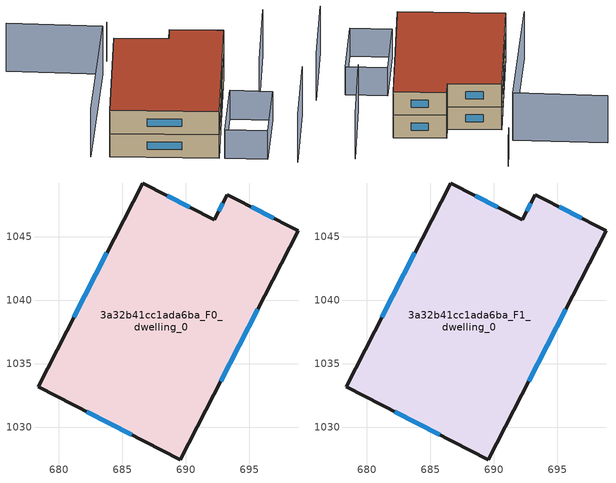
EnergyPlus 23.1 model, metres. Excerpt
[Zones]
3a32b41cc1ada6ba_F0_dwelling_0
 floor ground (EU_floor_Construction): 698.83,1045.45 689.57,1027.43 678.36,1033.19 686.59,1049.21 692.23,1046.31 693.26,1048.31 z0
 wall outside (EU_wall_Construction): 692.23,1046.31 686.59,1049.21 678.36,1033.19 689.57,1027.43 698.83,1045.45 693.26,1048.31 692.23,1046.31 z0:3
 window (EU_Window_Construction): 690.3,1047.3 688.52,1048.22 / 692.9,1047.63 692.58,1047 / 696.92,1046.43 695.16,1047.33 / 692.74,1033.6 695.66,1039.28 / 682.2,1031.22 685.73,1029.4 / 683.77,1043.72 681.18,1038.67 z1.03:1.97
3a32b41cc1ada6ba_F1_dwelling_0
 floor to 3a32b41cc1ada6ba_F0_dwelling_0 (EU_floor_Construction): 698.82,1045.45 689.57,1027.43 678.36,1033.19 686.59,1049.21 692.23,1046.31 693.25,1048.31 z3
 wall outside (EU_wall_Construction): 692.23,1046.31 686.59,1049.21 678.36,1033.19 689.57,1027.43 698.83,1045.45 693.26,1048.31 692.23,1046.31 z3:6
 window (EU_Window_Construction): 690.3,1047.3 688.52,1048.22 / 692.9,1047.63 692.58,1047 / 696.92,1046.43 695.16,1047.33 / 692.74,1033.6 695.66,1039.28 / 682.2,1031.22 685.73,1029.4 / 683.77,1043.72 681.18,1038.67 z4.03:4.97
 roof outside (EU_roof_Construction): 689.57,1027.43 698.83,1045.45 693.26,1048.31 692.23,1046.31 686.59,1049.21 678.36,1033.19 z6
shading: 697.19,1022.55 702.8,1033.07 / 676.86,1057.53 686.53,1052.06 / 686.53,1052.06 676.42,1034.17 z0:6.2; 690.1,1027.13 694.82,1035.67 / 694.82,1035.67 699.15,1033.27 / 699.15,1033.27 694.43,1024.74 / 694.43,1024.74 690.1,1027.13 z0:3.7; 699.39,1037.32 705.14,1048.36 z0:5.9; 689.82,1057.75 688.34,1054.74 z0:3.3
[Building]
EU S2 Campaign: North Axis=0; Terrain=City; Solar Distribution=FullExterior
[Site:Location]
Cape.Town.Intl.AP: Latitude=-33.965; Longitude=18.602; Time Zone=2; Elevation=46
[SizingPeriod:WeatherFileDays]
AnnualSizingPeriod: Begin Month=1; Begin Day of Month=1; End Month=12; End Day of Month=31; Day of Week for Start Day=Monday; Use Weather File Daylight Saving Period=No; Use Weather File Rain and Snow Indicators=No
[MATERIAL]
EU_InternalMass_Material: Roughness=MediumRough; Thickness=0.1; Conductivity=1; Density=1800; Specific Heat=900; Thermal Absorptance=0.9; Solar Absorptance=0.7; Visible Absorptance=0.7
[MATERIAL:NOMASS] Roughness=MediumRough; Thermal Absorptance=0.9; Solar Absorptance=0.7; Visible Absorptance=0.7
Name | Thermal Resistance
EU_wall_NoMass | 0.493876
EU_roof_NoMass | 0.449382
EU_floor_NoMass | 1.25
[WINDOWMATERIAL:SIMPLEGLAZINGSYSTEM]
EU_Window_SimpleGlazing: UFactor=4.4; Solar Heat Gain Coefficient=0.85; Visible Transmittance=0.85
[CONSTRUCTION]
EU_wall_Construction: EU_wall_NoMass
EU_roof_Construction: EU_roof_NoMass
EU_floor_Construction: EU_floor_NoMass
EU_Window_Construction: EU_Window_SimpleGlazing
EU_InternalMass_Construction: EU_InternalMass_Material
[ZONE] Type=1; Multiplier=1; Ceiling Height=autocalculate; Volume=723.037; Floor Area=autocalculate; Part of Total Floor Area=Yes
3a32b41cc1ada6ba_F0_dwelling_0; 3a32b41cc1ada6ba_F1_dwelling_0
[INTERNALMASS] Construction=EU_InternalMass_Construction; Surface Area=241.012
Name | Zone or ZoneList
3a32b41cc1ada6ba_F0_dwelling_0_EU_InternalMass | 3a32b41cc1ada6ba_F0_dwelling_0
3a32b41cc1ada6ba_F1_dwelling_0_EU_InternalMass | 3a32b41cc1ada6ba_F1_dwelling_0
[OTHEREQUIPMENT] Fuel Type=Electricity; Design Level Calculation Method=Watts/Area; Power per Zone Floor Area=1; Fraction Latent=0; Fraction Radiant=0; Fraction Lost=0; Carbon Dioxide Generation Rate=0; EndUse Subcategory=EU_Step8_InternalGains
Name | Zone or ZoneList or Space or SpaceList | Schedule
EU_Step8_InternalGain_3a32b41cc1ada6ba_F0_dwelling_0_f000 | 3a32b41cc1ada6ba_F0_dwelling_0 | EU_Step8_GainSchedule_3a32b41cc1ada6ba_F0_dwelling_0_f000
EU_Step8_InternalGain_3a32b41cc1ada6ba_F1_dwelling_0_f000 | 3a32b41cc1ada6ba_F1_dwelling_0 | EU_Step8_GainSchedule_3a32b41cc1ada6ba_F1_dwelling_0_f000
[ZONEVENTILATION:DESIGNFLOWRATE] Schedule=EU_AlwaysOn; Design Flow Rate Calculation Method=AirChanges/Hour; Air Changes per Hour=0.64; Ventilation Type=Natural; Fan Pressure Rise=0; Fan Total Efficiency=1; Constant Term Coefficient=1; Temperature Term Coefficient=0; Velocity Term Coefficient=0; Velocity Squared Term Coefficient=0; Minimum Indoor Temperature=-100; Maximum Indoor Temperature=100; Delta Temperature=-100; Minimum Outdoor Temperature=-100; Maximum Outdoor Temperature=100; Maximum Wind Speed=40
Name | Zone or ZoneList or Space or SpaceList
EU_ConstantAir_3a32b41cc1ada6ba_F0_dwelling_0 | 3a32b41cc1ada6ba_F0_dwelling_0
EU_ConstantAir_3a32b41cc1ada6ba_F1_dwelling_0 | 3a32b41cc1ada6ba_F1_dwelling_0
[HVACTEMPLATE:THERMOSTAT] Constant Heating Setpoint=20; Constant Cooling Setpoint=50
EU_HeatOnly_3a32b41cc1ada6ba_F0_dwelling_0; EU_HeatOnly_3a32b41cc1ada6ba_F1_dwelling_0
[HVACTEMPLATE:ZONE:IDEALLOADSAIRSYSTEM] System Availability Schedule=EU_AlwaysOn; Maximum Heating Supply Air Temperature=50; Minimum Cooling Supply Air Temperature=13; Maximum Heating Supply Air Humidity Ratio=0.0156; Minimum Cooling Supply Air Humidity Ratio=0.0077; Heating Limit=NoLimit; Cooling Limit=NoLimit; Heating Availability Schedule=EU_AlwaysOn; Cooling Availability Schedule=EU_CoolingOff; Dehumidification Control Type=ConstantSensibleHeatRatio; Cooling Sensible Heat Ratio=0.7; Dehumidification Setpoint=60; Humidification Control Type=None; Humidification Setpoint=30; Outdoor Air Method=None; Outdoor Air Flow Rate per Person=0.00944; Outdoor Air Flow Rate per Zone Floor Area=0; Outdoor Air Flow Rate per Zone=0; Demand Controlled Ventilation Type=None; Outdoor Air Economizer Type=NoEconomizer; Heat Recovery Type=None; Sensible Heat Recovery Effectiveness=0.7; Latent Heat Recovery Effectiveness=0.65
Name | Template Thermostat
3a32b41cc1ada6ba_F0_dwelling_0 | EU_HeatOnly_3a32b41cc1ada6ba_F0_dwelling_0
3a32b41cc1ada6ba_F1_dwelling_0 | EU_HeatOnly_3a32b41cc1ada6ba_F1_dwelling_0
[SIZING:ZONE] Zone Cooling Design Supply Air Temperature Input Method=SupplyAirTemperature; Zone Cooling Design Supply Air Temperature=13; Zone Heating Design Supply Air Temperature Input Method=SupplyAirTemperature; Zone Heating Design Supply Air Temperature=50; Zone Cooling Design Supply Air Humidity Ratio=0.008; Zone Heating Design Supply Air Humidity Ratio=0.008; Cooling Design Air Flow Method=DesignDay; Cooling Design Air Flow Rate=0; Cooling Minimum Air Flow per Zone Floor Area=0.000762; Cooling Minimum Air Flow=0; Cooling Minimum Air Flow Fraction=0.2; Heating Design Air Flow Method=DesignDay; Heating Design Air Flow Rate=0; Heating Maximum Air Flow per Zone Floor Area=0.002032; Heating Maximum Air Flow=0.141576; Heating Maximum Air Flow Fraction=0.3; Account for Dedicated Outdoor Air System=No; Dedicated Outdoor Air System Control Strategy=NeutralSupplyAir; Dedicated Outdoor Air Low Setpoint Temperature for Design=autosize; Dedicated Outdoor Air High Setpoint Temperature for Design=autosize; Zone Load Sizing Method=Sensible Load Only No Latent Load; Zone Latent Cooling Design Supply Air Humidity Ratio Input Method=HumidityRatioDifference; Zone Cooling Design Supply Air Humidity Ratio Difference=0.005; Zone Latent Heating Design Supply Air Humidity Ratio Input Method=HumidityRatioDifference; Zone Humidification Design Supply Air Humidity Ratio Difference=0.005
3a32b41cc1ada6ba_F0_dwelling_0; 3a32b41cc1ada6ba_F1_dwelling_0
[SCHEDULE:CONSTANT]
Name | Hourly Value
EU_AlwaysOn | 1
EU_CoolingOff | 0
[SCHEDULE:FILE] Column Number=1; Rows to Skip at Top=0; Number of Hours of Data=8760; Column Separator=Comma; Interpolate to Timestep=No; Minutes per Item=60; Adjust Schedule for Daylight Savings=Yes
Name | File
EU_Step8_GainSchedule_3a32b41cc1ada6ba_F0_dwelling_0_f000 | ../../schedules/3a32b41cc1ada6ba/3a32b41cc1ada6ba_F0_dwelling_0_f000_gain.csv
EU_Step8_GainSchedule_3a32b41cc1ada6ba_F1_dwelling_0_f000 | ../../schedules/3a32b41cc1ada6ba/3a32b41cc1ada6ba_F1_dwelling_0_f000_gain.csv
